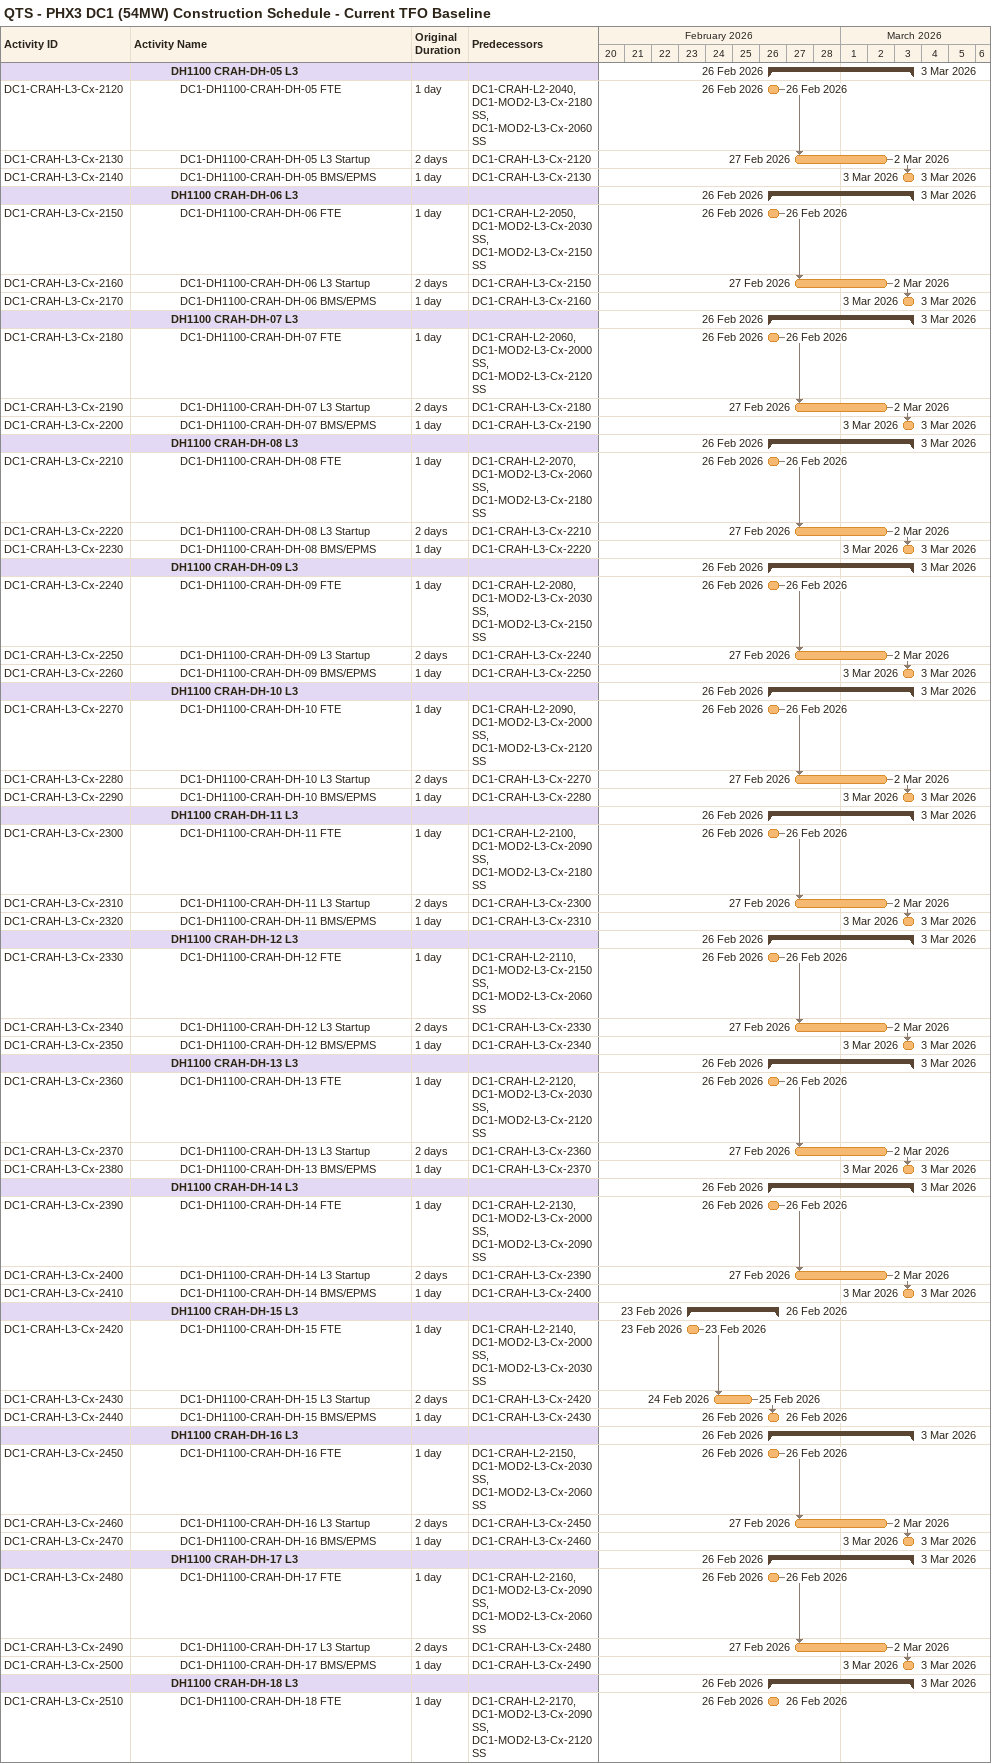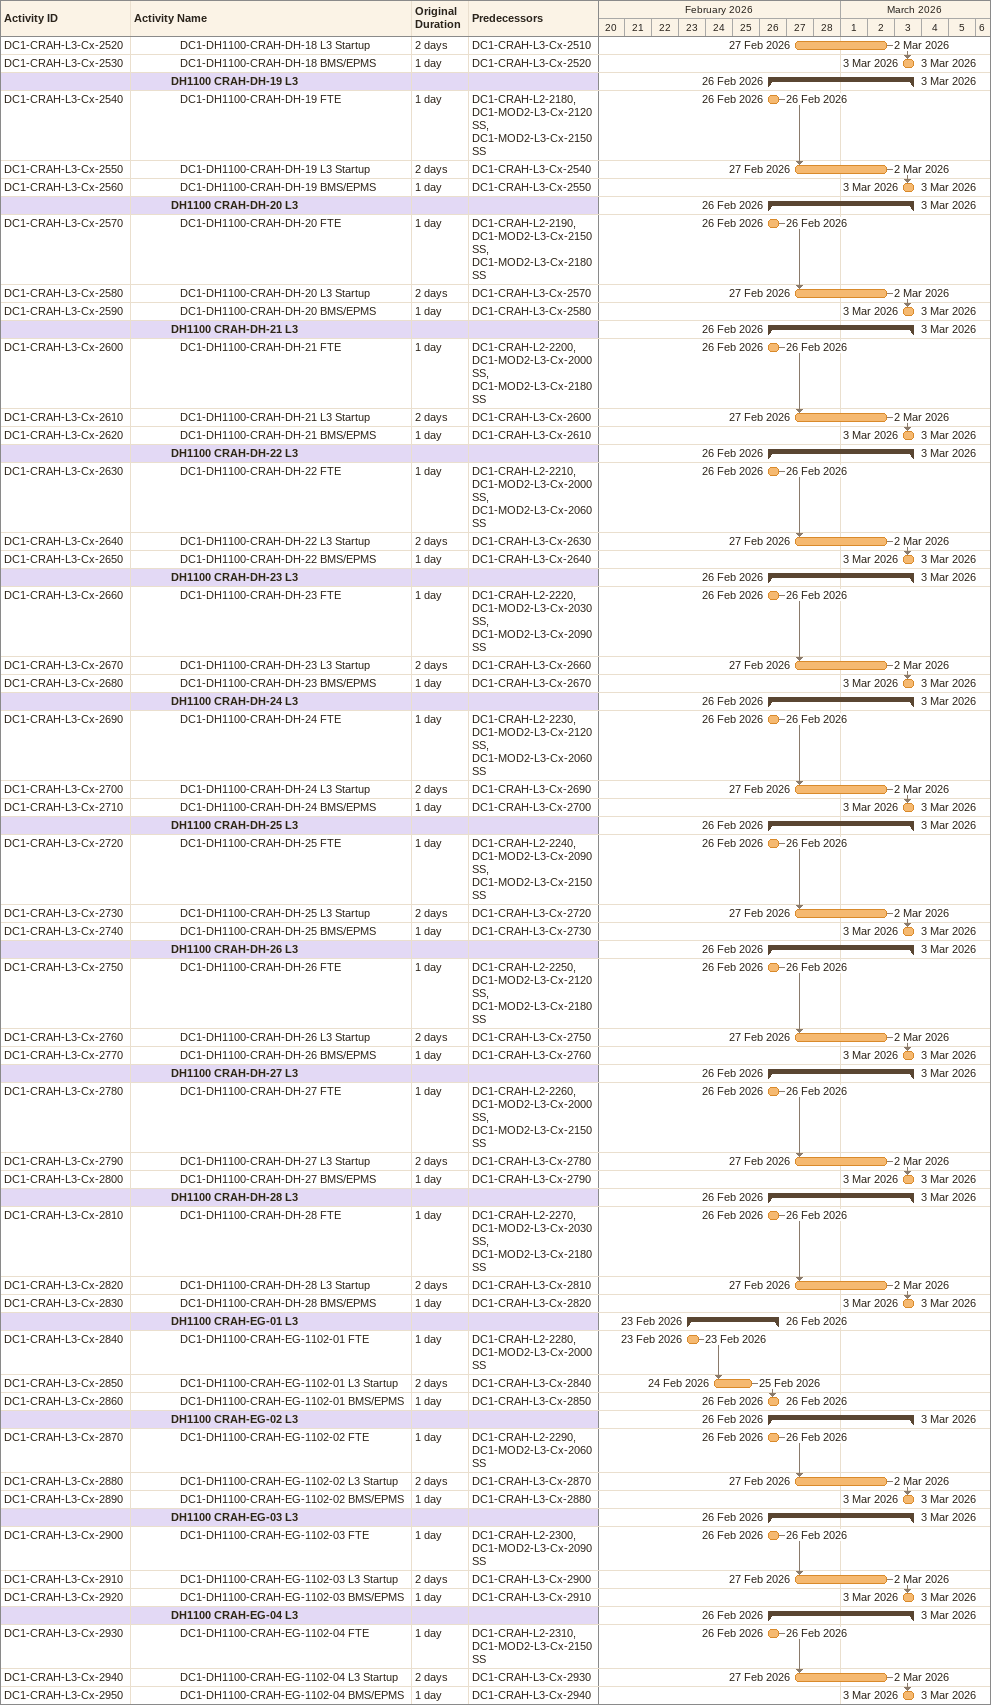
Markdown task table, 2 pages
QTS - PHX3 DC1 (54MW) Construction Schedule - Current TFO Baseline

| ID | Level | Task | Original duration | Start | Finish | Predecessors |
|---|---|---|---|---|---|---|
|  | 5 | **DH1100 CRAH-DH-05 L3** |  | 2026-02-26 | 2026-03-03 |  |
| DC1-CRAH-L3-Cx-2120 | 6 | DC1-DH1100-CRAH-DH-05 FTE | 1d | 2026-02-26 | 2026-02-26 | DC1-CRAH-L2-2040, DC1-MOD2-L3-Cx-2180SS, DC1-MOD2-L3-Cx-2060SS |
| DC1-CRAH-L3-Cx-2130 | 6 | DC1-DH1100-CRAH-DH-05 L3 Startup | 2d | 2026-02-27 | 2026-03-02 | DC1-CRAH-L3-Cx-2120 |
| DC1-CRAH-L3-Cx-2140 | 6 | DC1-DH1100-CRAH-DH-05 BMS/EPMS | 1d | 2026-03-03 | 2026-03-03 | DC1-CRAH-L3-Cx-2130 |
|  | 5 | **DH1100 CRAH-DH-06 L3** |  | 2026-02-26 | 2026-03-03 |  |
| DC1-CRAH-L3-Cx-2150 | 6 | DC1-DH1100-CRAH-DH-06 FTE | 1d | 2026-02-26 | 2026-02-26 | DC1-CRAH-L2-2050, DC1-MOD2-L3-Cx-2030SS, DC1-MOD2-L3-Cx-2150SS |
| DC1-CRAH-L3-Cx-2160 | 6 | DC1-DH1100-CRAH-DH-06 L3 Startup | 2d | 2026-02-27 | 2026-03-02 | DC1-CRAH-L3-Cx-2150 |
| DC1-CRAH-L3-Cx-2170 | 6 | DC1-DH1100-CRAH-DH-06 BMS/EPMS | 1d | 2026-03-03 | 2026-03-03 | DC1-CRAH-L3-Cx-2160 |
|  | 5 | **DH1100 CRAH-DH-07 L3** |  | 2026-02-26 | 2026-03-03 |  |
| DC1-CRAH-L3-Cx-2180 | 6 | DC1-DH1100-CRAH-DH-07 FTE | 1d | 2026-02-26 | 2026-02-26 | DC1-CRAH-L2-2060, DC1-MOD2-L3-Cx-2000SS, DC1-MOD2-L3-Cx-2120SS |
| DC1-CRAH-L3-Cx-2190 | 6 | DC1-DH1100-CRAH-DH-07 L3 Startup | 2d | 2026-02-27 | 2026-03-02 | DC1-CRAH-L3-Cx-2180 |
| DC1-CRAH-L3-Cx-2200 | 6 | DC1-DH1100-CRAH-DH-07 BMS/EPMS | 1d | 2026-03-03 | 2026-03-03 | DC1-CRAH-L3-Cx-2190 |
|  | 5 | **DH1100 CRAH-DH-08 L3** |  | 2026-02-26 | 2026-03-03 |  |
| DC1-CRAH-L3-Cx-2210 | 6 | DC1-DH1100-CRAH-DH-08 FTE | 1d | 2026-02-26 | 2026-02-26 | DC1-CRAH-L2-2070, DC1-MOD2-L3-Cx-2060SS, DC1-MOD2-L3-Cx-2180SS |
| DC1-CRAH-L3-Cx-2220 | 6 | DC1-DH1100-CRAH-DH-08 L3 Startup | 2d | 2026-02-27 | 2026-03-02 | DC1-CRAH-L3-Cx-2210 |
| DC1-CRAH-L3-Cx-2230 | 6 | DC1-DH1100-CRAH-DH-08 BMS/EPMS | 1d | 2026-03-03 | 2026-03-03 | DC1-CRAH-L3-Cx-2220 |
|  | 5 | **DH1100 CRAH-DH-09 L3** |  | 2026-02-26 | 2026-03-03 |  |
| DC1-CRAH-L3-Cx-2240 | 6 | DC1-DH1100-CRAH-DH-09 FTE | 1d | 2026-02-26 | 2026-02-26 | DC1-CRAH-L2-2080, DC1-MOD2-L3-Cx-2030SS, DC1-MOD2-L3-Cx-2150SS |
| DC1-CRAH-L3-Cx-2250 | 6 | DC1-DH1100-CRAH-DH-09 L3 Startup | 2d | 2026-02-27 | 2026-03-02 | DC1-CRAH-L3-Cx-2240 |
| DC1-CRAH-L3-Cx-2260 | 6 | DC1-DH1100-CRAH-DH-09 BMS/EPMS | 1d | 2026-03-03 | 2026-03-03 | DC1-CRAH-L3-Cx-2250 |
|  | 5 | **DH1100 CRAH-DH-10 L3** |  | 2026-02-26 | 2026-03-03 |  |
| DC1-CRAH-L3-Cx-2270 | 6 | DC1-DH1100-CRAH-DH-10 FTE | 1d | 2026-02-26 | 2026-02-26 | DC1-CRAH-L2-2090, DC1-MOD2-L3-Cx-2000SS, DC1-MOD2-L3-Cx-2120SS |
| DC1-CRAH-L3-Cx-2280 | 6 | DC1-DH1100-CRAH-DH-10 L3 Startup | 2d | 2026-02-27 | 2026-03-02 | DC1-CRAH-L3-Cx-2270 |
| DC1-CRAH-L3-Cx-2290 | 6 | DC1-DH1100-CRAH-DH-10 BMS/EPMS | 1d | 2026-03-03 | 2026-03-03 | DC1-CRAH-L3-Cx-2280 |
|  | 5 | **DH1100 CRAH-DH-11 L3** |  | 2026-02-26 | 2026-03-03 |  |
| DC1-CRAH-L3-Cx-2300 | 6 | DC1-DH1100-CRAH-DH-11 FTE | 1d | 2026-02-26 | 2026-02-26 | DC1-CRAH-L2-2100, DC1-MOD2-L3-Cx-2090SS, DC1-MOD2-L3-Cx-2180SS |
| DC1-CRAH-L3-Cx-2310 | 6 | DC1-DH1100-CRAH-DH-11 L3 Startup | 2d | 2026-02-27 | 2026-03-02 | DC1-CRAH-L3-Cx-2300 |
| DC1-CRAH-L3-Cx-2320 | 6 | DC1-DH1100-CRAH-DH-11 BMS/EPMS | 1d | 2026-03-03 | 2026-03-03 | DC1-CRAH-L3-Cx-2310 |
|  | 5 | **DH1100 CRAH-DH-12 L3** |  | 2026-02-26 | 2026-03-03 |  |
| DC1-CRAH-L3-Cx-2330 | 6 | DC1-DH1100-CRAH-DH-12 FTE | 1d | 2026-02-26 | 2026-02-26 | DC1-CRAH-L2-2110, DC1-MOD2-L3-Cx-2150SS, DC1-MOD2-L3-Cx-2060SS |
| DC1-CRAH-L3-Cx-2340 | 6 | DC1-DH1100-CRAH-DH-12 L3 Startup | 2d | 2026-02-27 | 2026-03-02 | DC1-CRAH-L3-Cx-2330 |
| DC1-CRAH-L3-Cx-2350 | 6 | DC1-DH1100-CRAH-DH-12 BMS/EPMS | 1d | 2026-03-03 | 2026-03-03 | DC1-CRAH-L3-Cx-2340 |
|  | 5 | **DH1100 CRAH-DH-13 L3** |  | 2026-02-26 | 2026-03-03 |  |
| DC1-CRAH-L3-Cx-2360 | 6 | DC1-DH1100-CRAH-DH-13 FTE | 1d | 2026-02-26 | 2026-02-26 | DC1-CRAH-L2-2120, DC1-MOD2-L3-Cx-2030SS, DC1-MOD2-L3-Cx-2120SS |
| DC1-CRAH-L3-Cx-2370 | 6 | DC1-DH1100-CRAH-DH-13 L3 Startup | 2d | 2026-02-27 | 2026-03-02 | DC1-CRAH-L3-Cx-2360 |
| DC1-CRAH-L3-Cx-2380 | 6 | DC1-DH1100-CRAH-DH-13 BMS/EPMS | 1d | 2026-03-03 | 2026-03-03 | DC1-CRAH-L3-Cx-2370 |
|  | 5 | **DH1100 CRAH-DH-14 L3** |  | 2026-02-26 | 2026-03-03 |  |
| DC1-CRAH-L3-Cx-2390 | 6 | DC1-DH1100-CRAH-DH-14 FTE | 1d | 2026-02-26 | 2026-02-26 | DC1-CRAH-L2-2130, DC1-MOD2-L3-Cx-2000SS, DC1-MOD2-L3-Cx-2090SS |
| DC1-CRAH-L3-Cx-2400 | 6 | DC1-DH1100-CRAH-DH-14 L3 Startup | 2d | 2026-02-27 | 2026-03-02 | DC1-CRAH-L3-Cx-2390 |
| DC1-CRAH-L3-Cx-2410 | 6 | DC1-DH1100-CRAH-DH-14 BMS/EPMS | 1d | 2026-03-03 | 2026-03-03 | DC1-CRAH-L3-Cx-2400 |
|  | 5 | **DH1100 CRAH-DH-15 L3** |  | 2026-02-23 | 2026-02-26 |  |
| DC1-CRAH-L3-Cx-2420 | 6 | DC1-DH1100-CRAH-DH-15 FTE | 1d | 2026-02-23 | 2026-02-23 | DC1-CRAH-L2-2140, DC1-MOD2-L3-Cx-2000SS, DC1-MOD2-L3-Cx-2030SS |
| DC1-CRAH-L3-Cx-2430 | 6 | DC1-DH1100-CRAH-DH-15 L3 Startup | 2d | 2026-02-24 | 2026-02-25 | DC1-CRAH-L3-Cx-2420 |
| DC1-CRAH-L3-Cx-2440 | 6 | DC1-DH1100-CRAH-DH-15 BMS/EPMS | 1d | 2026-02-26 | 2026-02-26 | DC1-CRAH-L3-Cx-2430 |
|  | 5 | **DH1100 CRAH-DH-16 L3** |  | 2026-02-26 | 2026-03-03 |  |
| DC1-CRAH-L3-Cx-2450 | 6 | DC1-DH1100-CRAH-DH-16 FTE | 1d | 2026-02-26 | 2026-02-26 | DC1-CRAH-L2-2150, DC1-MOD2-L3-Cx-2030SS, DC1-MOD2-L3-Cx-2060SS |
| DC1-CRAH-L3-Cx-2460 | 6 | DC1-DH1100-CRAH-DH-16 L3 Startup | 2d | 2026-02-27 | 2026-03-02 | DC1-CRAH-L3-Cx-2450 |
| DC1-CRAH-L3-Cx-2470 | 6 | DC1-DH1100-CRAH-DH-16 BMS/EPMS | 1d | 2026-03-03 | 2026-03-03 | DC1-CRAH-L3-Cx-2460 |
|  | 5 | **DH1100 CRAH-DH-17 L3** |  | 2026-02-26 | 2026-03-03 |  |
| DC1-CRAH-L3-Cx-2480 | 6 | DC1-DH1100-CRAH-DH-17 FTE | 1d | 2026-02-26 | 2026-02-26 | DC1-CRAH-L2-2160, DC1-MOD2-L3-Cx-2090SS, DC1-MOD2-L3-Cx-2060SS |
| DC1-CRAH-L3-Cx-2490 | 6 | DC1-DH1100-CRAH-DH-17 L3 Startup | 2d | 2026-02-27 | 2026-03-02 | DC1-CRAH-L3-Cx-2480 |
| DC1-CRAH-L3-Cx-2500 | 6 | DC1-DH1100-CRAH-DH-17 BMS/EPMS | 1d | 2026-03-03 | 2026-03-03 | DC1-CRAH-L3-Cx-2490 |
|  | 5 | **DH1100 CRAH-DH-18 L3** |  | 2026-02-26 | 2026-03-03 |  |
| DC1-CRAH-L3-Cx-2510 | 6 | DC1-DH1100-CRAH-DH-18 FTE | 1d | 2026-02-26 | 2026-02-26 | DC1-CRAH-L2-2170, DC1-MOD2-L3-Cx-2090SS, DC1-MOD2-L3-Cx-2120SS |
| DC1-CRAH-L3-Cx-2520 | 6 | DC1-DH1100-CRAH-DH-18 L3 Startup | 2d | 2026-02-27 | 2026-03-02 | DC1-CRAH-L3-Cx-2510 |
| DC1-CRAH-L3-Cx-2530 | 6 | DC1-DH1100-CRAH-DH-18 BMS/EPMS | 1d | 2026-03-03 | 2026-03-03 | DC1-CRAH-L3-Cx-2520 |
|  | 5 | **DH1100 CRAH-DH-19 L3** |  | 2026-02-26 | 2026-03-03 |  |
| DC1-CRAH-L3-Cx-2540 | 6 | DC1-DH1100-CRAH-DH-19 FTE | 1d | 2026-02-26 | 2026-02-26 | DC1-CRAH-L2-2180, DC1-MOD2-L3-Cx-2120SS, DC1-MOD2-L3-Cx-2150SS |
| DC1-CRAH-L3-Cx-2550 | 6 | DC1-DH1100-CRAH-DH-19 L3 Startup | 2d | 2026-02-27 | 2026-03-02 | DC1-CRAH-L3-Cx-2540 |
| DC1-CRAH-L3-Cx-2560 | 6 | DC1-DH1100-CRAH-DH-19 BMS/EPMS | 1d | 2026-03-03 | 2026-03-03 | DC1-CRAH-L3-Cx-2550 |
|  | 5 | **DH1100 CRAH-DH-20 L3** |  | 2026-02-26 | 2026-03-03 |  |
| DC1-CRAH-L3-Cx-2570 | 6 | DC1-DH1100-CRAH-DH-20 FTE | 1d | 2026-02-26 | 2026-02-26 | DC1-CRAH-L2-2190, DC1-MOD2-L3-Cx-2150SS, DC1-MOD2-L3-Cx-2180SS |
| DC1-CRAH-L3-Cx-2580 | 6 | DC1-DH1100-CRAH-DH-20 L3 Startup | 2d | 2026-02-27 | 2026-03-02 | DC1-CRAH-L3-Cx-2570 |
| DC1-CRAH-L3-Cx-2590 | 6 | DC1-DH1100-CRAH-DH-20 BMS/EPMS | 1d | 2026-03-03 | 2026-03-03 | DC1-CRAH-L3-Cx-2580 |
|  | 5 | **DH1100 CRAH-DH-21 L3** |  | 2026-02-26 | 2026-03-03 |  |
| DC1-CRAH-L3-Cx-2600 | 6 | DC1-DH1100-CRAH-DH-21 FTE | 1d | 2026-02-26 | 2026-02-26 | DC1-CRAH-L2-2200, DC1-MOD2-L3-Cx-2000SS, DC1-MOD2-L3-Cx-2180SS |
| DC1-CRAH-L3-Cx-2610 | 6 | DC1-DH1100-CRAH-DH-21 L3 Startup | 2d | 2026-02-27 | 2026-03-02 | DC1-CRAH-L3-Cx-2600 |
| DC1-CRAH-L3-Cx-2620 | 6 | DC1-DH1100-CRAH-DH-21 BMS/EPMS | 1d | 2026-03-03 | 2026-03-03 | DC1-CRAH-L3-Cx-2610 |
|  | 5 | **DH1100 CRAH-DH-22 L3** |  | 2026-02-26 | 2026-03-03 |  |
| DC1-CRAH-L3-Cx-2630 | 6 | DC1-DH1100-CRAH-DH-22 FTE | 1d | 2026-02-26 | 2026-02-26 | DC1-CRAH-L2-2210, DC1-MOD2-L3-Cx-2000SS, DC1-MOD2-L3-Cx-2060SS |
| DC1-CRAH-L3-Cx-2640 | 6 | DC1-DH1100-CRAH-DH-22 L3 Startup | 2d | 2026-02-27 | 2026-03-02 | DC1-CRAH-L3-Cx-2630 |
| DC1-CRAH-L3-Cx-2650 | 6 | DC1-DH1100-CRAH-DH-22 BMS/EPMS | 1d | 2026-03-03 | 2026-03-03 | DC1-CRAH-L3-Cx-2640 |
|  | 5 | **DH1100 CRAH-DH-23 L3** |  | 2026-02-26 | 2026-03-03 |  |
| DC1-CRAH-L3-Cx-2660 | 6 | DC1-DH1100-CRAH-DH-23 FTE | 1d | 2026-02-26 | 2026-02-26 | DC1-CRAH-L2-2220, DC1-MOD2-L3-Cx-2030SS, DC1-MOD2-L3-Cx-2090SS |
| DC1-CRAH-L3-Cx-2670 | 6 | DC1-DH1100-CRAH-DH-23 L3 Startup | 2d | 2026-02-27 | 2026-03-02 | DC1-CRAH-L3-Cx-2660 |
| DC1-CRAH-L3-Cx-2680 | 6 | DC1-DH1100-CRAH-DH-23 BMS/EPMS | 1d | 2026-03-03 | 2026-03-03 | DC1-CRAH-L3-Cx-2670 |
|  | 5 | **DH1100 CRAH-DH-24 L3** |  | 2026-02-26 | 2026-03-03 |  |
| DC1-CRAH-L3-Cx-2690 | 6 | DC1-DH1100-CRAH-DH-24 FTE | 1d | 2026-02-26 | 2026-02-26 | DC1-CRAH-L2-2230, DC1-MOD2-L3-Cx-2120SS, DC1-MOD2-L3-Cx-2060SS |
| DC1-CRAH-L3-Cx-2700 | 6 | DC1-DH1100-CRAH-DH-24 L3 Startup | 2d | 2026-02-27 | 2026-03-02 | DC1-CRAH-L3-Cx-2690 |
| DC1-CRAH-L3-Cx-2710 | 6 | DC1-DH1100-CRAH-DH-24 BMS/EPMS | 1d | 2026-03-03 | 2026-03-03 | DC1-CRAH-L3-Cx-2700 |
|  | 5 | **DH1100 CRAH-DH-25 L3** |  | 2026-02-26 | 2026-03-03 |  |
| DC1-CRAH-L3-Cx-2720 | 6 | DC1-DH1100-CRAH-DH-25 FTE | 1d | 2026-02-26 | 2026-02-26 | DC1-CRAH-L2-2240, DC1-MOD2-L3-Cx-2090SS, DC1-MOD2-L3-Cx-2150SS |
| DC1-CRAH-L3-Cx-2730 | 6 | DC1-DH1100-CRAH-DH-25 L3 Startup | 2d | 2026-02-27 | 2026-03-02 | DC1-CRAH-L3-Cx-2720 |
| DC1-CRAH-L3-Cx-2740 | 6 | DC1-DH1100-CRAH-DH-25 BMS/EPMS | 1d | 2026-03-03 | 2026-03-03 | DC1-CRAH-L3-Cx-2730 |
|  | 5 | **DH1100 CRAH-DH-26 L3** |  | 2026-02-26 | 2026-03-03 |  |
| DC1-CRAH-L3-Cx-2750 | 6 | DC1-DH1100-CRAH-DH-26 FTE | 1d | 2026-02-26 | 2026-02-26 | DC1-CRAH-L2-2250, DC1-MOD2-L3-Cx-2120SS, DC1-MOD2-L3-Cx-2180SS |
| DC1-CRAH-L3-Cx-2760 | 6 | DC1-DH1100-CRAH-DH-26 L3 Startup | 2d | 2026-02-27 | 2026-03-02 | DC1-CRAH-L3-Cx-2750 |
| DC1-CRAH-L3-Cx-2770 | 6 | DC1-DH1100-CRAH-DH-26 BMS/EPMS | 1d | 2026-03-03 | 2026-03-03 | DC1-CRAH-L3-Cx-2760 |
|  | 5 | **DH1100 CRAH-DH-27 L3** |  | 2026-02-26 | 2026-03-03 |  |
| DC1-CRAH-L3-Cx-2780 | 6 | DC1-DH1100-CRAH-DH-27 FTE | 1d | 2026-02-26 | 2026-02-26 | DC1-CRAH-L2-2260, DC1-MOD2-L3-Cx-2000SS, DC1-MOD2-L3-Cx-2150SS |
| DC1-CRAH-L3-Cx-2790 | 6 | DC1-DH1100-CRAH-DH-27 L3 Startup | 2d | 2026-02-27 | 2026-03-02 | DC1-CRAH-L3-Cx-2780 |
| DC1-CRAH-L3-Cx-2800 | 6 | DC1-DH1100-CRAH-DH-27 BMS/EPMS | 1d | 2026-03-03 | 2026-03-03 | DC1-CRAH-L3-Cx-2790 |
|  | 5 | **DH1100 CRAH-DH-28 L3** |  | 2026-02-26 | 2026-03-03 |  |
| DC1-CRAH-L3-Cx-2810 | 6 | DC1-DH1100-CRAH-DH-28 FTE | 1d | 2026-02-26 | 2026-02-26 | DC1-CRAH-L2-2270, DC1-MOD2-L3-Cx-2030SS, DC1-MOD2-L3-Cx-2180SS |
| DC1-CRAH-L3-Cx-2820 | 6 | DC1-DH1100-CRAH-DH-28 L3 Startup | 2d | 2026-02-27 | 2026-03-02 | DC1-CRAH-L3-Cx-2810 |
| DC1-CRAH-L3-Cx-2830 | 6 | DC1-DH1100-CRAH-DH-28 BMS/EPMS | 1d | 2026-03-03 | 2026-03-03 | DC1-CRAH-L3-Cx-2820 |
|  | 5 | **DH1100 CRAH-EG-01 L3** |  | 2026-02-23 | 2026-02-26 |  |
| DC1-CRAH-L3-Cx-2840 | 6 | DC1-DH1100-CRAH-EG-1102-01 FTE | 1d | 2026-02-23 | 2026-02-23 | DC1-CRAH-L2-2280, DC1-MOD2-L3-Cx-2000SS |
| DC1-CRAH-L3-Cx-2850 | 6 | DC1-DH1100-CRAH-EG-1102-01 L3 Startup | 2d | 2026-02-24 | 2026-02-25 | DC1-CRAH-L3-Cx-2840 |
| DC1-CRAH-L3-Cx-2860 | 6 | DC1-DH1100-CRAH-EG-1102-01 BMS/EPMS | 1d | 2026-02-26 | 2026-02-26 | DC1-CRAH-L3-Cx-2850 |
|  | 5 | **DH1100 CRAH-EG-02 L3** |  | 2026-02-26 | 2026-03-03 |  |
| DC1-CRAH-L3-Cx-2870 | 6 | DC1-DH1100-CRAH-EG-1102-02 FTE | 1d | 2026-02-26 | 2026-02-26 | DC1-CRAH-L2-2290, DC1-MOD2-L3-Cx-2060SS |
| DC1-CRAH-L3-Cx-2880 | 6 | DC1-DH1100-CRAH-EG-1102-02 L3 Startup | 2d | 2026-02-27 | 2026-03-02 | DC1-CRAH-L3-Cx-2870 |
| DC1-CRAH-L3-Cx-2890 | 6 | DC1-DH1100-CRAH-EG-1102-02 BMS/EPMS | 1d | 2026-03-03 | 2026-03-03 | DC1-CRAH-L3-Cx-2880 |
|  | 5 | **DH1100 CRAH-EG-03 L3** |  | 2026-02-26 | 2026-03-03 |  |
| DC1-CRAH-L3-Cx-2900 | 6 | DC1-DH1100-CRAH-EG-1102-03 FTE | 1d | 2026-02-26 | 2026-02-26 | DC1-CRAH-L2-2300, DC1-MOD2-L3-Cx-2090SS |
| DC1-CRAH-L3-Cx-2910 | 6 | DC1-DH1100-CRAH-EG-1102-03 L3 Startup | 2d | 2026-02-27 | 2026-03-02 | DC1-CRAH-L3-Cx-2900 |
| DC1-CRAH-L3-Cx-2920 | 6 | DC1-DH1100-CRAH-EG-1102-03 BMS/EPMS | 1d | 2026-03-03 | 2026-03-03 | DC1-CRAH-L3-Cx-2910 |
|  | 5 | **DH1100 CRAH-EG-04 L3** |  | 2026-02-26 | 2026-03-03 |  |
| DC1-CRAH-L3-Cx-2930 | 6 | DC1-DH1100-CRAH-EG-1102-04 FTE | 1d | 2026-02-26 | 2026-02-26 | DC1-CRAH-L2-2310, DC1-MOD2-L3-Cx-2150SS |
| DC1-CRAH-L3-Cx-2940 | 6 | DC1-DH1100-CRAH-EG-1102-04 L3 Startup | 2d | 2026-02-27 | 2026-03-02 | DC1-CRAH-L3-Cx-2930 |
| DC1-CRAH-L3-Cx-2950 | 6 | DC1-DH1100-CRAH-EG-1102-04 BMS/EPMS | 1d | 2026-03-03 | 2026-03-03 | DC1-CRAH-L3-Cx-2940 |
